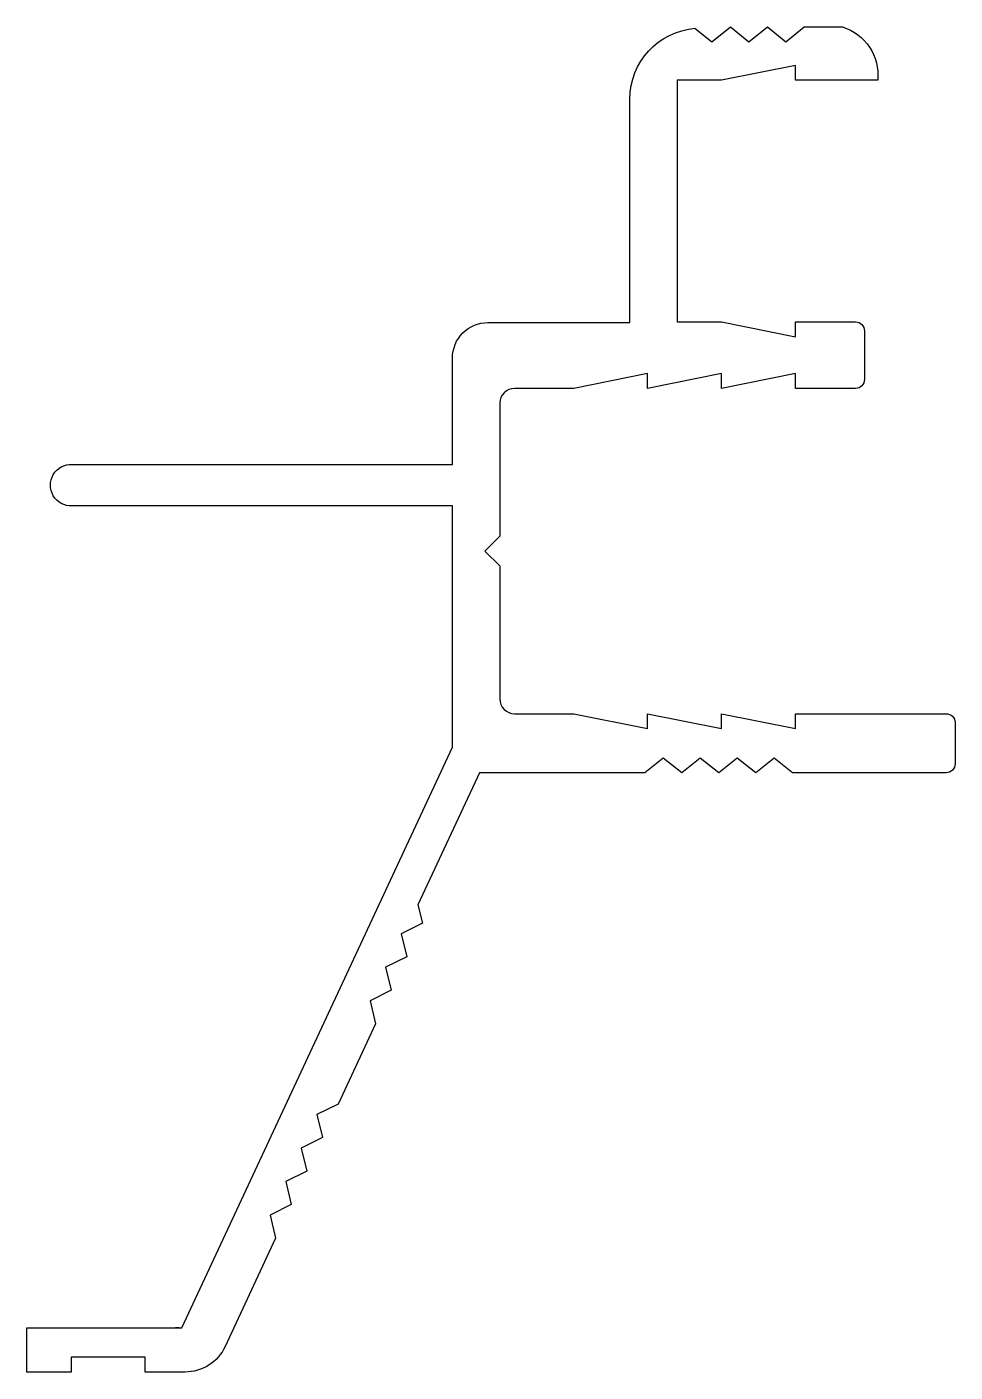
# Model space of a CAD drawing. Extents: x 244.8 to 276.2, y 225.3 to 270.8.
import ezdxf

# ---------------------------------------------------------------- set-up
doc = ezdxf.new("R2010")
doc.units = 0
doc.layers.add('ANA', color=220, linetype='CONTINUOUS')

msp = doc.modelspace()

# ---------------------------------------------------------------- linework, layer by layer
at = {"layer": 'ANA'}
msp.add_lwpolyline([(267.402, 270.759), (267.977, 270.3), (268.602, 270.8), (269.227, 270.3), (269.852, 270.8), (270.477, 270.3), (271.102, 270.8), (272.388, 270.8, -0.358716), (273.584, 269), (270.802, 269), (270.802, 269.5), (268.302, 269), (266.802, 269), (266.802, 260.822), (268.302, 260.822), (270.802, 260.322), (270.802, 260.822), (272.837, 260.822, -0.414214), (273.137, 260.522), (273.137, 258.872, -0.414214), (272.837, 258.572), (270.802, 258.572), (270.802, 259.072), (268.302, 258.572), (268.302, 259.072), (265.802, 258.572), (265.802, 259.072), (263.302, 258.572), (261.302, 258.572, 0.414214), (260.802, 258.072), (260.802, 253.571), (260.302, 253.071), (260.802, 252.571), (260.802, 248.07, 0.414214), (261.302, 247.57), (263.302, 247.57), (265.802, 247.07), (265.802, 247.57), (268.302, 247.07), (268.302, 247.57), (270.802, 247.07), (270.802, 247.57), (275.902, 247.57, -0.414214), (276.202, 247.27), (276.202, 245.874, -0.414214), (275.902, 245.574), (270.702, 245.574), (270.082, 246.07), (269.457, 245.57), (268.832, 246.07), (268.207, 245.57), (267.582, 246.07), (266.957, 245.57), (266.332, 246.07), (265.707, 245.57), (260.119, 245.57), (258.036, 241.103), (258.188, 240.481), (257.47, 240.126), (257.659, 239.348), (256.942, 238.993), (257.131, 238.215), (256.414, 237.86), (256.603, 237.082), (255.335, 234.363), (254.618, 234.008), (254.807, 233.23), (254.089, 232.875), (254.278, 232.097), (253.561, 231.742), (253.75, 230.964), (253.033, 230.609), (253.222, 229.832), (251.513, 226.166, -0.291473), (250.153, 225.3), (248.809, 225.3), (248.809, 225.8), (246.309, 225.8), (246.309, 225.3), (244.809, 225.3), (244.809, 226.8), (249.962, 226.8), (249.835, 226.8), (250.043, 226.8), (259.202, 246.441), (259.202, 254.6), (246.337, 254.6, -1.05), (246.337, 256), (259.202, 256), (259.202, 259.6, -0.414214), (260.402, 260.8), (265.202, 260.8), (265.202, 268.359, -0.391199), (267.412, 270.752)], format="xyb", dxfattribs=at)

doc.saveas('drawing.dxf')
